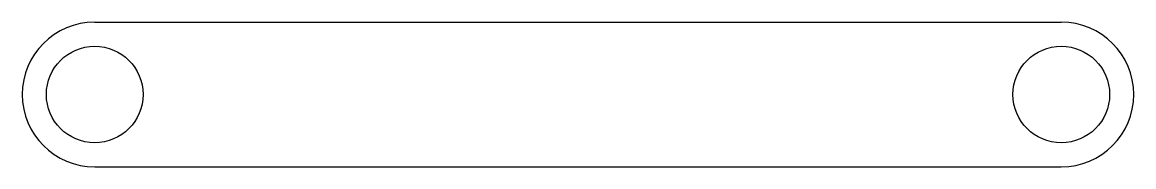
# Model space of a CAD drawing. Header units: millimetres. Extents: x -53.8 to 3.8, y -3.8 to 3.8.
import ezdxf

# ---------------------------------------------------------------- set-up
doc = ezdxf.new("R2010")
doc.units = ezdxf.units.MM
doc.layers.add('Shape2DView005', color=7, linetype='CONTINUOUS')

msp = doc.modelspace()

# ---------------------------------------------------------------- linework, layer by layer
at = {"layer": 'Shape2DView005'}
for p, q in [((-50, 3.75), (0, 3.75)), ((-50, -3.75), (0, -3.75))]:
    msp.add_line(p, q, dxfattribs=at)
for centre in [(-50, 0), (0, 0)]:
    msp.add_circle(centre, 2.5, dxfattribs=at)
for centre, start, end in [((-50, 0), 90, -90), ((0, 0), -90, 90)]:
    msp.add_arc(centre, 3.75, start, end, dxfattribs=at)

doc.saveas('drawing.dxf')
